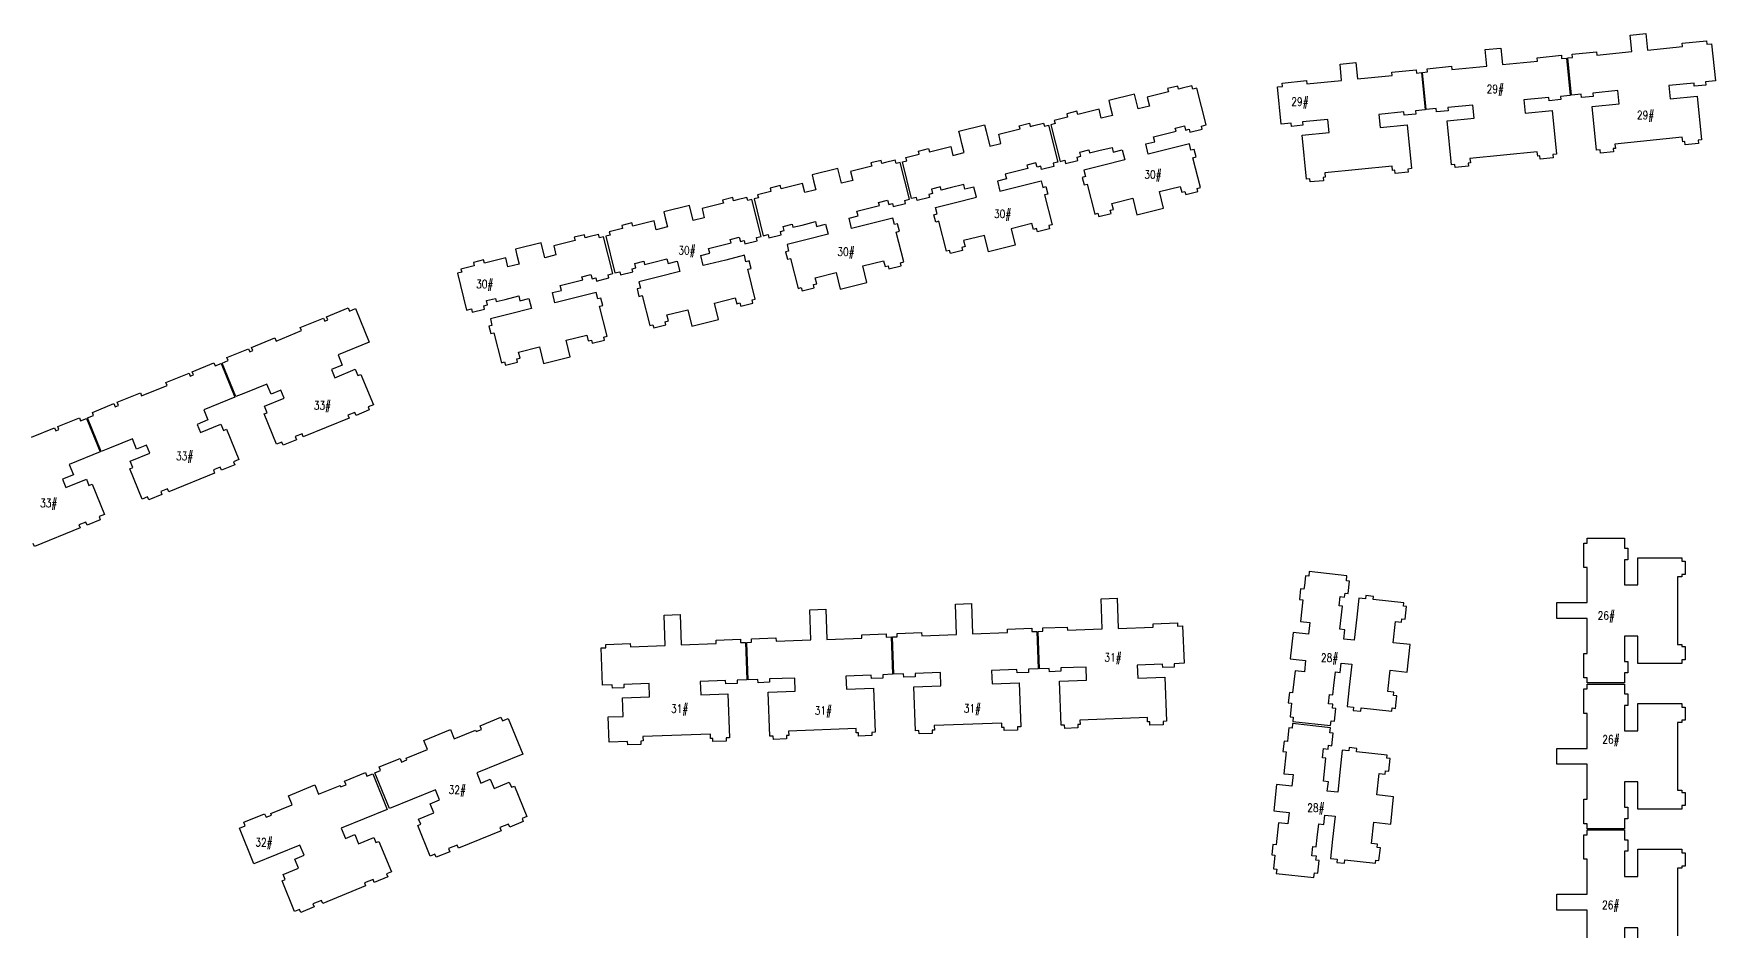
# Model space of a CAD drawing. Extents: x 475 to 1388, y 546 to 1154.
# Drawn here: x 1081.8 to 1387.6, y 990.7 to 1153.7 of the extents above; entities that cross this region are included whole.
import ezdxf

# ---------------------------------------------------------------- set-up
doc = ezdxf.new("R2010")
doc.units = 0
doc.header["$LTSCALE"] = 1000
doc.header["$MEASUREMENT"] = 0
doc.layers.add('外墙', color=42, linetype='Continuous')
doc.layers.add('建筑型号', color=2, linetype='Continuous', lineweight=18)
doc.styles.add('_HZTXT', font='txt.shx', dxfattribs={"width": 0.8, "bigfont": 'hztxt.shx'})

msp = doc.modelspace()

# ---------------------------------------------------------------- linework, layer by layer
at = {"layer": '外墙', "color": 2, "ltscale": 0.1}
for points in [[(1369.84, 1143.38), (1365.26, 1142.93), (1365.32, 1142.33), (1363.23, 1142.12), (1363.17, 1142.72), (1361.38, 1142.54), (1360.71, 1149.31), (1361.61, 1149.4), (1361.55, 1149.99), (1365.97, 1150.43), (1366.03, 1149.84), (1372.35, 1150.47), (1372.06, 1153.45), (1374.94, 1153.74), (1375.24, 1150.75), (1381.56, 1151.38), (1381.5, 1151.98), (1385.93, 1152.42), (1385.98, 1151.82), (1386.88, 1151.91), (1387.55, 1145.14), (1385.76, 1144.97), (1385.82, 1144.37), (1383.73, 1144.16), (1383.67, 1144.76), (1379.1, 1144.3), (1379.33, 1141.91), (1384.26, 1142.4), (1385.05, 1134.44), (1384.4, 1134.38), (1384.46, 1133.78), (1382.07, 1133.54), (1382.02, 1134.14), (1381.62, 1134.1), (1381.54, 1134.9), (1369.3, 1133.67), (1369.38, 1132.88), (1368.98, 1132.84), (1369.04, 1132.25), (1366.65, 1132.01), (1366.59, 1132.61), (1365.94, 1132.54), (1365.15, 1140.5), (1370.08, 1140.99)], [(1343.47, 1140.76), (1338.89, 1140.3), (1338.95, 1139.71), (1336.86, 1139.5), (1336.8, 1140.1), (1335.01, 1139.92), (1334.34, 1146.68), (1335.24, 1146.77), (1335.18, 1147.37), (1339.6, 1147.81), (1339.66, 1147.21), (1345.98, 1147.84), (1345.69, 1150.83), (1348.57, 1151.11), (1348.87, 1148.13), (1355.19, 1148.76), (1355.13, 1149.36), (1359.56, 1149.8), (1359.61, 1149.2), (1360.51, 1149.29), (1361.18, 1142.52), (1359.39, 1142.34), (1359.45, 1141.75), (1357.36, 1141.54), (1357.3, 1142.13), (1352.73, 1141.68), (1352.96, 1139.29), (1357.89, 1139.78), (1358.68, 1131.82), (1358.03, 1131.76), (1358.09, 1131.16), (1355.7, 1130.92), (1355.65, 1131.52), (1355.25, 1131.48), (1355.17, 1132.28), (1342.93, 1131.05), (1343.01, 1130.25), (1342.61, 1130.21), (1342.67, 1129.63), (1340.28, 1129.39), (1340.22, 1129.98), (1339.57, 1129.92), (1338.78, 1137.88), (1343.71, 1138.37)], [(1317.1, 1138.14), (1312.52, 1137.68), (1312.58, 1137.08), (1310.49, 1136.88), (1310.43, 1137.47), (1308.64, 1137.3), (1307.97, 1144.06), (1308.87, 1144.15), (1308.81, 1144.75), (1313.23, 1145.19), (1313.29, 1144.59), (1319.61, 1145.22), (1319.32, 1148.21), (1322.2, 1148.49), (1322.5, 1145.51), (1328.82, 1146.14), (1328.76, 1146.73), (1333.19, 1147.17), (1333.25, 1146.58), (1334.14, 1146.67), (1334.81, 1139.9), (1333.02, 1139.72), (1333.08, 1139.12), (1330.99, 1138.92), (1330.93, 1139.51), (1326.36, 1139.06), (1326.59, 1136.67), (1331.52, 1137.16), (1332.31, 1129.2), (1331.66, 1129.13), (1331.72, 1128.54), (1329.33, 1128.3), (1329.28, 1128.9), (1328.88, 1128.86), (1328.8, 1129.65), (1316.56, 1128.43), (1316.64, 1127.63), (1316.24, 1127.59), (1316.3, 1127), (1313.91, 1126.77), (1313.85, 1127.36), (1313.2, 1127.3), (1312.41, 1135.26), (1317.34, 1135.75)], [(1275.45, 1120.51), (1277.69, 1121.07), (1277.54, 1121.65), (1278.12, 1121.8), (1277.85, 1122.86), (1281.64, 1123.81), (1282.39, 1120.8), (1287.24, 1122.02), (1286.49, 1125.03), (1290.27, 1125.97), (1290.54, 1124.91), (1291.12, 1125.05), (1291.27, 1124.47), (1293.5, 1125.03), (1293.35, 1125.61), (1293.93, 1125.76), (1292.57, 1131.19), (1293.15, 1131.34), (1292.81, 1132.69), (1292.23, 1132.55), (1291.94, 1133.71), (1288.55, 1132.86), (1284.47, 1131.84), (1284.01, 1133.68), (1285.66, 1134.1), (1285.44, 1134.97), (1289.51, 1135.99), (1289.37, 1136.57), (1291.02, 1136.99), (1291.21, 1136.21), (1291.89, 1136.38), (1292.04, 1135.8), (1294.27, 1136.36), (1294.12, 1136.94), (1294.99, 1137.16), (1293.32, 1143.85), (1292.54, 1143.66), (1292.4, 1144.24), (1290.65, 1143.8), (1289.97, 1143.63), (1289.83, 1144.21), (1287.98, 1143.75), (1288.13, 1143.17), (1284.25, 1142.2), (1284.66, 1140.55), (1282.62, 1140.04), (1281.94, 1142.75), (1277.29, 1141.59), (1277.55, 1140.52), (1277.97, 1138.87), (1275.93, 1138.36), (1275.52, 1140.01), (1271.64, 1139.04), (1271.49, 1139.62), (1269.65, 1139.16), (1269.79, 1138.58), (1267.37, 1137.97), (1267.52, 1137.39), (1266.74, 1137.19), (1268.42, 1130.5), (1269.29, 1130.72), (1269.43, 1130.14), (1271.67, 1130.69), (1271.52, 1131.28), (1272.2, 1131.45), (1272, 1132.22), (1273.65, 1132.64), (1273.8, 1132.05), (1275.45, 1132.47), (1277.87, 1133.07), (1278.09, 1132.2), (1279.74, 1132.61), (1280.2, 1130.77), (1276.13, 1129.75), (1272.73, 1128.9), (1273.03, 1127.74), (1272.44, 1127.59), (1272.78, 1126.23), (1273.37, 1126.38), (1274.73, 1120.95), (1275.31, 1121.09)], [(1221.52, 1107), (1223.75, 1107.56), (1223.61, 1108.14), (1224.19, 1108.28), (1223.92, 1109.35), (1227.7, 1110.3), (1228.46, 1107.29), (1233.31, 1108.51), (1232.55, 1111.51), (1236.34, 1112.46), (1236.61, 1111.4), (1237.19, 1111.54), (1237.33, 1110.96), (1239.56, 1111.52), (1239.42, 1112.1), (1240, 1112.25), (1238.64, 1117.68), (1239.22, 1117.82), (1238.88, 1119.18), (1238.3, 1119.04), (1238.01, 1120.2), (1234.61, 1119.35), (1230.54, 1118.33), (1230.08, 1120.17), (1231.73, 1120.59), (1231.51, 1121.46), (1235.58, 1122.48), (1235.43, 1123.06), (1237.08, 1123.47), (1237.28, 1122.7), (1237.96, 1122.87), (1238.1, 1122.29), (1240.33, 1122.84), (1240.19, 1123.43), (1241.06, 1123.65), (1239.38, 1130.34), (1238.61, 1130.14), (1238.46, 1130.73), (1236.72, 1130.29), (1236.04, 1130.12), (1235.89, 1130.7), (1234.05, 1130.24), (1234.19, 1129.66), (1230.31, 1128.69), (1230.73, 1127.04), (1228.69, 1126.53), (1228.01, 1129.24), (1223.35, 1128.08), (1223.62, 1127.01), (1224.03, 1125.36), (1222, 1124.85), (1221.58, 1126.5), (1217.7, 1125.53), (1217.56, 1126.11), (1215.72, 1125.65), (1215.86, 1125.06), (1213.44, 1124.46), (1213.58, 1123.87), (1212.81, 1123.68), (1214.48, 1116.99), (1215.36, 1117.21), (1215.5, 1116.62), (1217.73, 1117.18), (1217.59, 1117.76), (1218.27, 1117.93), (1218.07, 1118.71), (1219.72, 1119.12), (1219.87, 1118.54), (1221.52, 1118.95), (1223.94, 1119.56), (1224.16, 1118.69), (1225.81, 1119.1), (1226.27, 1117.26), (1222.2, 1116.24), (1218.8, 1115.39), (1219.09, 1114.22), (1218.51, 1114.08), (1218.85, 1112.72), (1219.43, 1112.87), (1220.79, 1107.43), (1221.38, 1107.58)], [(1194.55, 1100.24), (1196.79, 1100.8), (1196.64, 1101.38), (1197.22, 1101.53), (1196.95, 1102.6), (1200.74, 1103.54), (1201.49, 1100.54), (1206.34, 1101.75), (1205.59, 1104.76), (1209.37, 1105.71), (1209.64, 1104.64), (1210.22, 1104.79), (1210.37, 1104.2), (1212.6, 1104.76), (1212.45, 1105.34), (1213.03, 1105.49), (1211.67, 1110.92), (1212.25, 1111.07), (1211.91, 1112.43), (1211.33, 1112.28), (1211.04, 1113.44), (1207.65, 1112.59), (1203.57, 1111.57), (1203.11, 1113.42), (1204.76, 1113.83), (1204.54, 1114.7), (1208.61, 1115.72), (1208.47, 1116.3), (1210.12, 1116.72), (1210.31, 1115.94), (1210.99, 1116.11), (1211.14, 1115.53), (1213.37, 1116.09), (1213.22, 1116.67), (1214.09, 1116.89), (1212.42, 1123.58), (1211.64, 1123.39), (1211.5, 1123.97), (1209.75, 1123.53), (1209.07, 1123.36), (1208.93, 1123.94), (1207.08, 1123.48), (1207.23, 1122.9), (1203.35, 1121.93), (1203.76, 1120.28), (1201.72, 1119.77), (1201.04, 1122.49), (1196.39, 1121.32), (1196.65, 1120.25), (1197.07, 1118.6), (1195.03, 1118.09), (1194.62, 1119.74), (1190.74, 1118.77), (1190.59, 1119.35), (1188.75, 1118.89), (1188.89, 1118.31), (1186.47, 1117.7), (1186.62, 1117.12), (1185.84, 1116.92), (1187.52, 1110.23), (1188.39, 1110.45), (1188.54, 1109.87), (1190.77, 1110.43), (1190.62, 1111.01), (1191.3, 1111.18), (1191.11, 1111.95), (1192.75, 1112.37), (1192.9, 1111.79), (1194.55, 1112.2), (1196.97, 1112.81), (1197.19, 1111.93), (1198.84, 1112.35), (1199.3, 1110.5), (1195.23, 1109.48), (1191.83, 1108.63), (1192.13, 1107.47), (1191.54, 1107.32), (1191.88, 1105.96), (1192.47, 1106.11), (1193.83, 1100.68), (1194.41, 1100.82)], [(1167.59, 1093.49), (1169.82, 1094.04), (1169.67, 1094.63), (1170.26, 1094.77), (1169.99, 1095.84), (1173.77, 1096.79), (1174.52, 1093.78), (1179.37, 1095), (1178.62, 1098), (1182.4, 1098.95), (1182.67, 1097.88), (1183.25, 1098.03), (1183.4, 1097.45), (1185.63, 1098.01), (1185.48, 1098.59), (1186.07, 1098.73), (1184.71, 1104.17), (1185.29, 1104.31), (1184.95, 1105.67), (1184.37, 1105.52), (1184.07, 1106.69), (1180.68, 1105.84), (1176.61, 1104.82), (1176.14, 1106.66), (1177.79, 1107.07), (1177.57, 1107.95), (1181.65, 1108.97), (1181.5, 1109.55), (1183.15, 1109.96), (1183.35, 1109.19), (1184.02, 1109.36), (1184.17, 1108.77), (1186.4, 1109.33), (1186.26, 1109.91), (1187.13, 1110.13), (1185.45, 1116.83), (1184.68, 1116.63), (1184.53, 1117.21), (1182.78, 1116.78), (1182.1, 1116.61), (1181.96, 1117.19), (1180.12, 1116.73), (1180.26, 1116.15), (1176.38, 1115.17), (1176.79, 1113.52), (1174.76, 1113.01), (1174.08, 1115.73), (1169.42, 1114.56), (1169.69, 1113.5), (1170.1, 1111.85), (1168.06, 1111.34), (1167.65, 1112.99), (1163.77, 1112.01), (1163.63, 1112.6), (1161.78, 1112.13), (1161.93, 1111.55), (1159.5, 1110.94), (1159.65, 1110.36), (1158.87, 1110.17), (1160.55, 1103.48), (1161.42, 1103.7), (1161.57, 1103.11), (1163.8, 1103.67), (1163.65, 1104.25), (1164.33, 1104.42), (1164.14, 1105.2), (1165.79, 1105.61), (1165.93, 1105.03), (1167.58, 1105.44), (1170.01, 1106.05), (1170.23, 1105.18), (1171.88, 1105.59), (1172.34, 1103.75), (1168.26, 1102.73), (1164.87, 1101.88), (1165.16, 1100.71), (1164.58, 1100.57), (1164.92, 1099.21), (1165.5, 1099.35), (1166.86, 1093.92), (1167.44, 1094.07)], [(1127.4, 1087.45), (1126.79, 1088.93), (1124.99, 1088.2), (1124.23, 1090.05), (1122.29, 1089.26), (1120.07, 1088.35), (1118.58, 1087.75), (1116.09, 1093.86), (1117.18, 1094.3), (1116.95, 1094.86), (1120.89, 1096.46), (1121.11, 1095.91), (1121.69, 1096.14), (1121.47, 1096.7), (1125.68, 1098.42), (1125.91, 1097.86), (1130.54, 1099.75), (1130.31, 1100.31), (1134.52, 1102.02), (1134.75, 1101.47), (1135.33, 1101.7), (1135.1, 1102.26), (1139.04, 1103.87), (1139.26, 1103.31), (1140.35, 1103.75), (1142.84, 1097.64), (1137.2, 1095.34), (1137.95, 1093.49), (1135.98, 1092.68), (1136.59, 1091.2), (1140.31, 1092.72), (1140.79, 1091.57), (1141.34, 1091.79), (1143.59, 1086.28), (1142.62, 1085.89), (1142.84, 1085.33), (1140.44, 1084.35), (1140.21, 1084.9), (1138.96, 1084.39), (1139.19, 1083.84), (1130.85, 1080.44), (1130.63, 1080.99), (1129.38, 1080.48), (1129.6, 1079.93), (1127.2, 1078.95), (1126.97, 1079.5), (1126, 1079.11), (1123.75, 1084.61), (1124.31, 1084.84), (1123.83, 1086)], [(1099.39, 1076.03), (1102.95, 1077.48), (1102.35, 1078.96), (1100.54, 1078.22), (1099.79, 1080.08), (1097.84, 1079.28), (1095.62, 1078.38), (1094.14, 1077.77), (1091.65, 1083.88), (1092.74, 1084.33), (1092.51, 1084.88), (1096.44, 1086.49), (1096.67, 1085.93), (1097.25, 1086.17), (1097.02, 1086.72), (1101.24, 1088.44), (1101.46, 1087.89), (1106.09, 1089.78), (1105.87, 1090.33), (1110.08, 1092.05), (1110.3, 1091.5), (1110.88, 1091.73), (1110.66, 1092.29), (1114.59, 1093.89), (1114.82, 1093.34), (1115.91, 1093.78), (1118.4, 1087.67), (1112.75, 1085.37), (1113.51, 1083.51), (1111.54, 1082.71), (1112.14, 1081.23), (1115.87, 1082.75), (1116.34, 1081.59), (1116.9, 1081.82), (1119.15, 1076.31), (1118.17, 1075.91), (1118.4, 1075.36), (1115.99, 1074.38), (1115.77, 1074.93), (1114.52, 1074.42), (1114.74, 1073.87), (1106.41, 1070.47), (1106.18, 1071.02), (1104.93, 1070.51), (1105.16, 1069.96), (1102.75, 1068.98), (1102.53, 1069.53), (1101.55, 1069.13), (1099.31, 1074.64), (1099.86, 1074.87)], [(1371.06, 1060.22), (1371.66, 1060.22), (1371.66, 1058.12), (1371.06, 1058.12), (1371.06, 1053.52), (1373.46, 1053.52), (1373.46, 1058.47), (1381.46, 1058.47), (1381.46, 1057.82), (1382.06, 1057.82), (1382.06, 1055.42), (1381.46, 1055.42), (1381.46, 1055.02), (1380.66, 1055.02), (1380.66, 1042.72), (1381.47, 1042.72), (1381.47, 1042.32), (1382.06, 1042.32), (1382.06, 1039.92), (1381.46, 1039.92), (1381.46, 1039.27), (1373.46, 1039.27), (1373.46, 1039.27), (1373.46, 1039.27), (1373.46, 1044.22), (1371.06, 1044.22), (1371.06, 1039.62), (1371.66, 1039.62), (1371.66, 1037.52), (1371.06, 1037.52), (1371.06, 1035.72), (1364.26, 1035.72), (1364.26, 1036.62), (1363.66, 1036.62), (1363.66, 1041.07), (1364.26, 1041.07), (1364.26, 1047.42), (1358.76, 1047.42), (1358.76, 1050.32), (1364.26, 1050.32), (1364.26, 1056.67), (1363.66, 1056.67), (1363.66, 1061.12), (1364.26, 1061.12), (1364.26, 1062.02), (1371.06, 1062.02)], [(1324.01, 1051.6), (1323.94, 1051), (1322.75, 1051.13), (1322.37, 1047.65), (1321.91, 1043.48), (1320.02, 1043.69), (1320.21, 1045.38), (1319.31, 1045.47), (1319.77, 1049.65), (1319.17, 1049.71), (1319.36, 1051.4), (1320.15, 1051.32), (1320.23, 1052.01), (1320.82, 1051.95), (1321.07, 1054.23), (1320.48, 1054.3), (1320.57, 1055.19), (1313.72, 1055.94), (1313.63, 1055.15), (1313.03, 1055.21), (1312.84, 1053.42), (1312.76, 1052.73), (1312.16, 1052.79), (1311.96, 1050.9), (1312.56, 1050.84), (1312.12, 1046.86), (1313.81, 1046.68), (1313.58, 1044.59), (1310.8, 1044.89), (1310.28, 1040.12), (1311.37, 1040), (1313.06, 1039.82), (1312.84, 1037.73), (1311.15, 1037.91), (1310.71, 1033.94), (1310.12, 1034), (1309.91, 1032.11), (1310.51, 1032.05), (1310.24, 1029.56), (1310.83, 1029.5), (1310.75, 1028.7), (1317.6, 1027.96), (1317.7, 1028.85), (1318.3, 1028.78), (1318.55, 1031.07), (1317.95, 1031.14), (1318.03, 1031.83), (1317.23, 1031.92), (1317.42, 1033.61), (1318.01, 1033.54), (1318.2, 1035.23), (1318.47, 1037.72), (1319.36, 1037.62), (1319.55, 1039.31), (1321.44, 1039.11), (1320.98, 1034.93), (1320.6, 1031.45), (1321.79, 1031.32), (1321.73, 1030.72), (1323.12, 1030.57), (1323.19, 1031.17), (1328.75, 1030.56), (1328.82, 1031.16), (1329.42, 1031.09), (1329.66, 1033.38), (1329.07, 1033.45), (1329.13, 1034.04), (1328.04, 1034.16), (1328.46, 1038.04), (1331.54, 1037.7), (1332.09, 1042.67), (1329, 1043.01), (1329.43, 1046.89), (1330.52, 1046.77), (1330.58, 1047.36), (1331.18, 1047.3), (1331.43, 1049.58), (1330.83, 1049.65), (1330.9, 1050.25), (1325.33, 1050.85), (1325.4, 1051.45)], [(1231.79, 1026.64), (1231.39, 1026.62), (1231.36, 1027.42), (1219.07, 1026.95), (1219.1, 1026.15), (1218.7, 1026.14), (1218.72, 1025.55), (1216.32, 1025.46), (1216.3, 1026.06), (1215.65, 1026.03), (1215.35, 1034.03), (1215.35, 1034.03), (1215.35, 1034.03), (1220.3, 1034.21), (1220.21, 1036.61), (1215.61, 1036.44), (1215.63, 1035.84), (1213.53, 1035.76), (1213.51, 1036.36), (1211.71, 1036.29), (1211.46, 1043.09), (1212.36, 1043.12), (1212.33, 1043.72), (1216.78, 1043.89), (1216.8, 1043.29), (1223.15, 1043.53), (1222.94, 1049.02), (1225.84, 1049.13), (1226.05, 1043.63), (1232.39, 1043.87), (1232.37, 1044.47), (1236.82, 1044.64), (1236.84, 1044.04), (1237.74, 1044.08), (1237.99, 1037.28), (1236.19, 1037.21), (1236.22, 1036.61), (1234.12, 1036.53), (1234.1, 1037.13), (1229.5, 1036.96), (1229.59, 1034.56), (1234.54, 1034.75), (1234.84, 1026.75), (1234.19, 1026.73), (1234.21, 1026.13), (1231.81, 1026.04)], [(1260.67, 1027.73), (1260.69, 1027.13), (1258.29, 1027.04), (1258.27, 1027.64), (1257.87, 1027.62), (1257.84, 1028.42), (1245.55, 1027.95), (1245.58, 1027.15), (1245.18, 1027.14), (1245.2, 1026.54), (1242.8, 1026.45), (1242.78, 1027.05), (1242.13, 1027.03), (1241.83, 1035.02), (1241.83, 1035.02), (1241.83, 1035.02), (1246.78, 1035.21), (1246.69, 1037.61), (1242.09, 1037.43), (1242.11, 1036.83), (1240.01, 1036.76), (1239.99, 1037.36), (1238.19, 1037.29), (1237.94, 1044.08), (1238.84, 1044.12), (1238.81, 1044.72), (1243.26, 1044.88), (1243.28, 1044.28), (1249.63, 1044.52), (1249.42, 1050.02), (1252.32, 1050.13), (1252.53, 1044.63), (1258.87, 1044.87), (1258.85, 1045.47), (1263.3, 1045.64), (1263.32, 1045.04), (1264.22, 1045.07), (1264.47, 1038.28), (1262.67, 1038.21), (1262.7, 1037.61), (1260.6, 1037.53), (1260.58, 1038.13), (1255.98, 1037.96), (1256.07, 1035.56), (1261.02, 1035.75), (1261.32, 1027.75)], [(1271.66, 1028.13), (1271.68, 1027.54), (1269.29, 1027.45), (1269.26, 1028.05), (1268.61, 1028.03), (1268.31, 1036.02), (1268.31, 1036.02), (1268.31, 1036.02), (1273.26, 1036.21), (1273.17, 1038.61), (1268.57, 1038.43), (1268.59, 1037.83), (1266.5, 1037.75), (1266.47, 1038.35), (1264.67, 1038.29), (1264.42, 1045.08), (1265.32, 1045.11), (1265.3, 1045.71), (1269.74, 1045.88), (1269.76, 1045.28), (1276.11, 1045.52), (1275.9, 1051.02), (1278.8, 1051.13), (1279.01, 1045.63), (1285.35, 1045.87), (1285.33, 1046.47), (1289.78, 1046.64), (1289.8, 1046.04), (1290.7, 1046.07), (1290.96, 1039.28), (1289.16, 1039.21), (1289.18, 1038.61), (1287.08, 1038.53), (1287.06, 1039.13), (1282.46, 1038.96), (1282.55, 1036.56), (1287.5, 1036.74), (1287.8, 1028.75), (1287.15, 1028.72), (1287.17, 1028.12), (1284.77, 1028.03), (1284.75, 1028.63), (1284.35, 1028.62), (1284.32, 1029.42), (1272.03, 1028.95), (1272.06, 1028.15)], [(1189, 1029.63), (1188.87, 1033.03), (1193.82, 1033.21), (1193.72, 1035.61), (1189.13, 1035.44), (1189.15, 1034.84), (1187.05, 1034.76), (1187.03, 1035.36), (1185.23, 1035.29), (1184.98, 1042.09), (1185.87, 1042.12), (1185.85, 1042.72), (1190.3, 1042.89), (1190.32, 1042.29), (1196.67, 1042.53), (1196.46, 1048.02), (1199.36, 1048.13), (1199.56, 1042.64), (1205.91, 1042.88), (1205.89, 1043.48), (1210.33, 1043.64), (1210.36, 1043.04), (1211.26, 1043.08), (1211.51, 1036.28), (1209.71, 1036.21), (1209.74, 1035.62), (1207.64, 1035.54), (1207.62, 1036.14), (1203.02, 1035.96), (1203.11, 1033.56), (1208.06, 1033.75), (1208.36, 1025.76), (1207.71, 1025.73), (1207.73, 1025.13), (1205.33, 1025.04), (1205.31, 1025.64), (1204.91, 1025.63), (1204.88, 1026.43), (1192.59, 1025.96), (1192.62, 1025.16), (1192.22, 1025.14), (1192.24, 1024.55), (1189.84, 1024.46), (1189.82, 1025.06), (1186.47, 1024.93), (1186.3, 1029.53)], [(1371.06, 1033.72), (1371.66, 1033.72), (1371.66, 1031.62), (1371.06, 1031.62), (1371.06, 1027.02), (1373.46, 1027.02), (1373.46, 1031.97), (1381.46, 1031.97), (1381.46, 1031.32), (1382.06, 1031.32), (1382.06, 1028.92), (1381.46, 1028.92), (1381.46, 1028.52), (1380.66, 1028.52), (1380.66, 1016.22), (1381.47, 1016.22), (1381.47, 1015.82), (1382.06, 1015.82), (1382.06, 1013.42), (1381.46, 1013.42), (1381.46, 1012.77), (1373.46, 1012.77), (1373.46, 1012.77), (1373.46, 1012.77), (1373.46, 1017.72), (1371.06, 1017.72), (1371.06, 1013.12), (1371.66, 1013.12), (1371.66, 1011.02), (1371.06, 1011.02), (1371.06, 1009.22), (1364.26, 1009.22), (1364.26, 1010.12), (1363.66, 1010.12), (1363.66, 1014.57), (1364.26, 1014.57), (1364.26, 1020.92), (1358.76, 1020.92), (1358.76, 1023.82), (1364.26, 1023.82), (1364.26, 1030.17), (1363.66, 1030.17), (1363.66, 1034.62), (1364.26, 1034.62), (1364.26, 1035.52), (1371.06, 1035.52)], [(1164.85, 1018.2), (1165.53, 1016.53), (1168.3, 1017.67), (1168.68, 1016.74), (1169.24, 1016.97), (1171.5, 1011.41), (1170.62, 1011.05), (1170.85, 1010.5), (1168.4, 1009.5), (1168.17, 1010.05), (1166.6, 1009.41), (1166.82, 1008.85), (1159.05, 1005.68), (1158.82, 1006.24), (1157.24, 1005.59), (1157.47, 1005.04), (1155.02, 1004.04), (1154.79, 1004.59), (1153.91, 1004.23), (1151.65, 1009.79), (1152.2, 1010.02), (1151.82, 1010.94), (1154.6, 1012.08), (1153.92, 1013.74), (1155.63, 1014.44), (1154.88, 1016.29), (1146.5, 1012.87), (1143.85, 1019.36), (1144.92, 1019.79), (1144.65, 1020.44), (1148.45, 1021.99), (1148.72, 1021.34), (1149.69, 1021.74), (1149.58, 1022.02), (1153.46, 1023.6), (1152.78, 1025.27), (1157.6, 1027.23), (1158.28, 1025.56), (1162.17, 1027.15), (1162.28, 1026.87), (1163.25, 1027.27), (1162.99, 1027.92), (1166.78, 1029.47), (1167.05, 1028.82), (1168.11, 1029.25), (1170.76, 1022.77), (1162.38, 1019.35), (1163.13, 1017.5)], [(1320.99, 1023.96), (1320.93, 1023.37), (1319.74, 1023.5), (1319.36, 1020.02), (1318.9, 1015.84), (1317.01, 1016.05), (1317.2, 1017.74), (1316.3, 1017.84), (1316.76, 1022.01), (1316.16, 1022.08), (1316.34, 1023.77), (1317.14, 1023.68), (1317.22, 1024.38), (1317.81, 1024.31), (1318.06, 1026.6), (1317.46, 1026.66), (1317.56, 1027.56), (1310.7, 1028.31), (1310.62, 1027.51), (1310.02, 1027.57), (1309.82, 1025.79), (1309.75, 1025.09), (1309.15, 1025.15), (1308.95, 1023.27), (1309.54, 1023.2), (1309.11, 1019.22), (1310.8, 1019.04), (1310.57, 1016.95), (1307.79, 1017.26), (1307.27, 1012.48), (1308.36, 1012.36), (1310.05, 1012.18), (1309.82, 1010.09), (1308.13, 1010.28), (1307.7, 1006.3), (1307.1, 1006.37), (1306.9, 1004.48), (1307.49, 1004.41), (1307.22, 1001.93), (1307.82, 1001.86), (1307.73, 1001.07), (1314.59, 1000.32), (1314.69, 1001.21), (1315.29, 1001.15), (1315.54, 1003.43), (1314.94, 1003.5), (1315.02, 1004.2), (1314.22, 1004.28), (1314.4, 1005.97), (1315, 1005.91), (1315.19, 1007.6), (1315.46, 1010.08), (1316.35, 1009.99), (1316.54, 1011.68), (1318.42, 1011.47), (1317.97, 1007.29), (1317.59, 1003.81), (1318.78, 1003.68), (1318.72, 1003.09), (1320.11, 1002.94), (1320.17, 1003.53), (1325.74, 1002.93), (1325.81, 1003.52), (1326.4, 1003.46), (1326.65, 1005.74), (1326.06, 1005.81), (1326.12, 1006.41), (1325.03, 1006.52), (1325.45, 1010.4), (1328.53, 1010.07), (1329.07, 1015.04), (1325.99, 1015.37), (1326.41, 1019.25), (1327.51, 1019.13), (1327.57, 1019.73), (1328.17, 1019.66), (1328.42, 1021.95), (1327.82, 1022.01), (1327.89, 1022.61), (1322.32, 1023.22), (1322.38, 1023.81)], [(1146.22, 1000.45), (1143.77, 999.45), (1143.54, 1000), (1141.97, 999.36), (1142.19, 998.81), (1134.42, 995.63), (1134.19, 996.19), (1132.62, 995.55), (1132.84, 994.99), (1130.39, 993.99), (1130.16, 994.55), (1129.28, 994.19), (1127.02, 999.74), (1127.57, 999.97), (1127.19, 1000.89), (1129.97, 1002.03), (1129.29, 1003.69), (1131, 1004.39), (1130.25, 1006.24), (1121.87, 1002.83), (1119.23, 1009.31), (1120.29, 1009.74), (1120.03, 1010.39), (1123.82, 1011.94), (1124.09, 1011.29), (1125.06, 1011.69), (1124.95, 1011.97), (1128.83, 1013.55), (1128.15, 1015.22), (1132.97, 1017.18), (1133.65, 1015.52), (1137.54, 1017.1), (1137.65, 1016.82), (1138.62, 1017.22), (1138.36, 1017.87), (1142.15, 1019.42), (1142.42, 1018.77), (1143.48, 1019.2), (1146.13, 1012.72), (1137.75, 1009.3), (1138.5, 1007.45), (1140.22, 1008.15), (1140.9, 1006.49), (1143.67, 1007.62), (1144.05, 1006.69), (1144.61, 1006.92), (1146.87, 1001.36), (1146, 1001)]]:
    msp.add_lwpolyline(points, close=True, dxfattribs=at)
for points in [[(1254.98, 1136), (1255.66, 1133.28), (1257.69, 1133.79), (1257.28, 1135.44), (1261.16, 1136.41), (1261.02, 1137), (1262.86, 1137.46), (1263, 1136.87), (1263.68, 1137.05), (1265.43, 1137.48), (1265.58, 1136.9), (1266.35, 1137.09), (1268.03, 1130.4), (1267.16, 1130.18), (1267.3, 1129.6), (1265.07, 1129.04), (1264.92, 1129.62), (1264.25, 1129.45), (1264.05, 1130.23), (1262.4, 1129.82), (1262.55, 1129.23), (1258.47, 1128.21), (1258.69, 1127.34), (1257.04, 1126.93), (1257.5, 1125.08), (1261.58, 1126.11), (1264.97, 1126.96), (1265.27, 1125.79), (1265.85, 1125.94), (1266.19, 1124.58), (1265.61, 1124.43), (1266.97, 1119), (1266.38, 1118.86), (1266.53, 1118.27), (1264.3, 1117.72), (1264.15, 1118.3), (1263.57, 1118.15), (1263.3, 1119.22), (1259.52, 1118.27), (1260.27, 1115.26), (1255.42, 1114.05), (1254.67, 1117.06), (1250.89, 1116.11), (1251.16, 1115.04), (1250.57, 1114.89), (1250.72, 1114.31), (1248.49, 1113.75), (1248.34, 1114.34), (1247.76, 1114.19), (1246.4, 1119.62), (1245.82, 1119.48), (1245.48, 1120.83), (1246.06, 1120.98), (1245.77, 1122.14), (1249.16, 1122.99), (1253.24, 1124.02), (1252.77, 1125.86), (1251.13, 1125.45), (1250.91, 1126.32), (1248.48, 1125.71), (1246.83, 1125.3), (1246.69, 1125.88), (1245.04, 1125.47), (1245.23, 1124.69), (1244.55, 1124.52), (1244.7, 1123.94), (1242.47, 1123.38), (1242.32, 1123.97), (1241.45, 1123.75), (1239.77, 1130.44), (1240.55, 1130.63), (1240.4, 1131.21), (1242.83, 1131.82), (1242.68, 1132.4), (1244.53, 1132.86), (1244.67, 1132.28), (1248.55, 1133.25), (1248.96, 1131.6), (1251, 1132.12), (1250.59, 1133.76), (1250.32, 1134.83), (1250.03, 1136), (1254.69, 1137.16), (1254.98, 1136)], [(1081.42, 1080.36), (1085.63, 1082.08), (1085.86, 1081.52), (1086.44, 1081.76), (1086.21, 1082.31), (1090.15, 1083.92), (1090.37, 1083.36), (1091.46, 1083.81), (1093.96, 1077.7), (1088.31, 1075.39), (1089.06, 1073.54), (1087.1, 1072.74), (1087.7, 1071.26), (1091.43, 1072.78), (1091.9, 1071.62), (1092.45, 1071.85), (1094.7, 1066.34), (1093.73, 1065.94), (1093.96, 1065.38), (1091.55, 1064.4), (1091.32, 1064.96), (1090.07, 1064.45), (1090.3, 1063.89), (1081.97, 1060.49), (1081.74, 1061.05)], [(1364.26, 988.07), (1364.26, 994.42), (1358.76, 994.42), (1358.76, 997.32), (1364.26, 997.32), (1364.26, 1003.67), (1363.66, 1003.67), (1363.66, 1008.12), (1364.26, 1008.12), (1364.26, 1009.02), (1371.06, 1009.02), (1371.06, 1007.22), (1371.66, 1007.22), (1371.66, 1005.12), (1371.06, 1005.12), (1371.06, 1000.52), (1373.46, 1000.52), (1373.46, 1005.47), (1381.46, 1005.47), (1381.46, 1004.82), (1382.06, 1004.82), (1382.06, 1002.42), (1381.46, 1002.42), (1381.46, 1002.02), (1380.66, 1002.02), (1380.66, 989.72)], [(1373.46, 986.27), (1373.46, 991.22), (1371.06, 991.22), (1371.06, 986.62)]]:
    msp.add_lwpolyline(points, dxfattribs=at)

# ---------------------------------------------------------------- texts
at = {"layer": '建筑型号', "color": 0, "style": '_HZTXT', "width": 0.8}
for s, p in [('29#', (1345.99, 1142.94, -0.94)), ('29#', (1310.46, 1140.61, -0.94)), ('29#', (1373.29, 1138.19, -0.94)), ('30#', (1283.75, 1127.38, -0.94)), ('30#', (1256.41, 1120.24, -0.94)), ('30#', (1199.03, 1113.6, -0.94)), ('30#', (1227.96, 1113.34, -0.94)), ('30#', (1162.28, 1107.46, -0.94)), ('33#', (1132.77, 1085.41, -0.94)), ('33#', (1107.74, 1076.21, -0.94)), ('33#', (1083.02, 1067.66, -0.94)), ('26#', (1366.16, 1047.22, -0.94)), ('31#', (1276.49, 1039.6, -0.94)), ('28#', (1315.85, 1039.54, -0.94)), ('31#', (1197.69, 1030.29, -0.94)), ('31#', (1223.84, 1029.96, -0.94)), ('31#', (1250.93, 1030.34, -0.94)), ('26#', (1367, 1024.69, -0.94)), ('32#', (1157.29, 1015.55, -0.94)), ('28#', (1313.36, 1012.27, -0.94)), ('32#', (1122.14, 1006.01, -0.94)), ('26#', (1366.97, 994.61, -0.94))]:
    msp.add_text(s, height=1.5, dxfattribs=at).set_placement(p)

doc.saveas('drawing.dxf')
